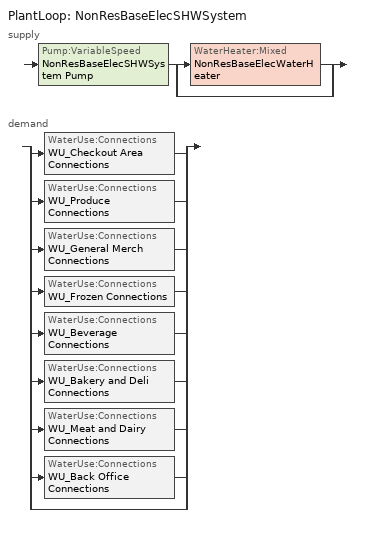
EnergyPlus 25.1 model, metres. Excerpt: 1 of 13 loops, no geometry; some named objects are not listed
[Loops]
PlantLoop 'NonResBaseElecSHWSystem'
 supply: Pump:VariableSpeed 'NonResBaseElecSHWSystem Pump' > split
  | WaterHeater:Mixed 'NonResBaseElecWaterHeater'
  | bypass
 demand: split
  | WaterUse:Connections 'WU_Checkout Area Connections'
  | WaterUse:Connections 'WU_Produce Connections'
  | WaterUse:Connections 'WU_General Merch Connections'
  | WaterUse:Connections 'WU_Frozen Connections'
  | WaterUse:Connections 'WU_Beverage Connections'
  | WaterUse:Connections 'WU_Bakery and Deli Connections'
  | WaterUse:Connections 'WU_Meat and Dairy Connections'
  | WaterUse:Connections 'WU_Back Office Connections'
  | bypass
[Sizing:Plant]
NonResBaseElecSHWSystem: Loop Type=Heating; Design Loop Exit Temperature {C}=57.2222; Loop Design Temperature Difference {deltaC}=44.4444; Sizing Option=NonCoincident; Zone Timesteps in Averaging Window=1
[Pump:VariableSpeed]
NonResBaseElecSHWSystem Pump: Design Maximum Flow Rate {m3/s}=Autosize; Design Pump Head {Pa}=179352; Design Power Consumption {W}=Autosize; Motor Efficiency=0.9; Fraction of Motor Inefficiencies to Fluid Stream=0; Coefficient 1 of the Part Load Performance Curve=0; Coefficient 2 of the Part Load Performance Curve=1; Coefficient 3 of the Part Load Performance Curve=0; Coefficient 4 of the Part Load Performance Curve=0; Design Minimum Flow Rate {m3/s}=0; Pump Control Type=Continuous; Design Power Sizing Method=PowerPerFlowPerPressure; Design Electric Power per Unit Flow Rate {W/(m3/s)}=348701.1; Design Shaft Power per Unit Flow Rate per Unit Head {W/((m3/s)-Pa)}=1.28205; Design Minimum Flow Rate Fraction=0
[WaterHeater:Mixed]
NonResBaseElecWaterHeater: Tank Volume {m3}=0.197735; Setpoint Temperature Schedule=SHWSystemSetpointTemp135; Deadband Temperature Difference {deltaC}=2; Maximum Temperature Limit {C}=82; Heater Control Type=Cycle; Heater Maximum Capacity {W}=15225; Heater Minimum Capacity {W}=0; Heater Ignition Minimum Flow Rate {m3/s}=0; Heater Ignition Delay {s}=0; Heater Fuel Type=Electricity; Heater Thermal Efficiency=1; Off Cycle Parasitic Fuel Consumption Rate {W}=0; Off Cycle Parasitic Heat Fraction to Tank=0; On Cycle Parasitic Fuel Consumption Rate {W}=0; On Cycle Parasitic Heat Fraction to Tank=0; Ambient Temperature Indicator=Schedule; Ambient Temperature Schedule=WaterHeaterAmbientTemp; Off Cycle Loss Coefficient to Ambient Temperature {W/K}=1.87734; Off Cycle Loss Fraction to Zone=1; On Cycle Loss Coefficient to Ambient Temperature {W/K}=1.87734; On Cycle Loss Fraction to Zone=1; Use Side Effectiveness=1; Source Side Effectiveness=1; Use Side Design Flow Rate {m3/s}=autosize; Source Side Design Flow Rate {m3/s}=autosize; Indirect Water Heating Recovery Time {hr}=1.5; Source Side Flow Control Mode=IndirectHeatPrimarySetpoint
[PlantLoop]
NonResBaseElecSHWSystem: Fluid Type=Water; Plant Equipment Operation Scheme=NonResBaseElecSHWSystem Operation Schemes; Maximum Loop Temperature {C}=100; Minimum Loop Temperature {C}=0; Maximum Loop Flow Rate {m3/s}=Autosize; Minimum Loop Flow Rate {m3/s}=0; Plant Loop Volume {m3}=Autocalculate; Load Distribution Scheme=Optimal; Plant Loop Demand Calculation Scheme=SingleSetpoint; Common Pipe Simulation=None; Pressure Simulation Type=None; Loop Circulation Time {minutes}=2
[PlantEquipmentList]
NonResBaseElecSHWSystem Equipment List: NonResBaseElecWaterHeater
[PlantEquipmentOperation:HeatingLoad]
NonResBaseElecSHWSystem Heating Operation Scheme: Load Range 1 Lower Limit {W}=0; Load Range 1 Upper Limit {W}=1000000000; Range 1 Equipment List=NonResBaseElecSHWSystem Equipment List
[PlantEquipmentOperationSchemes]
NonResBaseElecSHWSystem Operation Schemes: Control Scheme 1=NonResBaseElecSHWSystem Heating Operation Scheme; Control Scheme 1 Schedule=Always On Discrete
[SetpointManager:Scheduled]
NonResBaseElecSHWSystem SPM Scheduled: Control Variable=Temperature; Schedule=TargetSHWTemp135; Setpoint Node or NodeList=NonResBaseElecSHWSystem Supply Mixer Outlet Node
[WaterUse:Equipment] Flow Rate Fraction Schedule=RetailGroceryRetailServiceHotWater; Target Temperature Schedule=TargetSHWTemp135
Name | Peak Flow Rate {m3/s} | Zone
WU_Checkout Area | 3.2176e-05 | Checkout_Area
WU_Produce | 1.41574e-05 | Produce
WU_General Merch | 2.47755e-05 | General_Merch
WU_Frozen | 2.12362e-05 | Frozen
WU_Beverage | 1.41574e-05 | Beverage
WU_Bakery and Deli | 1.41574e-05 | Bakery_and_Deli
WU_Meat and Dairy | 1.6088e-05 | Meat_and_Dairy
WU_Back Office | 5.67812e-07 | Back_Office
[WaterUse:Connections] Drain Water Heat Exchanger Type=None; Drain Water Heat Exchanger Destination=Plant
Name | Water Use Equipment 1
WU_Checkout Area Connections | WU_Checkout Area
WU_Produce Connections | WU_Produce
WU_General Merch Connections | WU_General Merch
WU_Frozen Connections | WU_Frozen
WU_Beverage Connections | WU_Beverage
WU_Bakery and Deli Connections | WU_Bakery and Deli
WU_Meat and Dairy Connections | WU_Meat and Dairy
WU_Back Office Connections | WU_Back Office
[Schedule:Constant]
Always On Discrete: On Off Limits, 1
[Schedule:Day:Hourly]
WaterHeaterAmbientTempDaily: Temperature, 20, 20, 20, 20, 20, 20, 20, 20, 20, 20, 20, 20, 20, 20, 20, 20, 20, 20, 20, 20, 20, 20, 20, 20
SHWSystemSetpointTemp135Daily; TargetSHWTemp135Daily: Temperature, 57.2, 57.2, 57.2, 57.2, 57.2, 57.2, 57.2, 57.2, 57.2, 57.2, 57.2, 57.2, 57.2, 57.2, 57.2, 57.2, 57.2, 57.2, 57.2, 57.2, 57.2, 57.2, 57.2, 57.2
RetailGroceryRetailServiceHotWaterWD: Fraction, 0.04, 0.05, 0.05, 0.04, 0.04, 0.04, 0.04, 0.15, 0.23, 0.32, 0.41, 0.57, 0.62, 0.61, 0.5, 0.45, 0.46, 0.47, 0.42, 0.34, 0.33, 0.23, 0.13, 0.08
RetailGroceryRetailServiceHotWaterSat: Fraction, 0.11, 0.1, 0.08, 0.06, 0.06, 0.06, 0.07, 0.2, 0.24, 0.27, 0.42, 0.54, 0.59, 0.6, 0.49, 0.48, 0.47, 0.46, 0.44, 0.36, 0.29, 0.22, 0.16, 0.13
RetailGroceryRetailServiceHotWaterSun: Fraction, 0.07, 0.07, 0.07, 0.06, 0.06, 0.06, 0.07, 0.1, 0.12, 0.14, 0.29, 0.31, 0.36, 0.36, 0.34, 0.35, 0.37, 0.34, 0.25, 0.27, 0.21, 0.16, 0.1, 0.06
[Schedule:Week:Daily]
WaterHeaterAmbientTempWk: WaterHeaterAmbientTempDaily, WaterHeaterAmbientTempDaily, WaterHeaterAmbientTempDaily, WaterHeaterAmbientTempDaily, WaterHeaterAmbientTempDaily, WaterHeaterAmbientTempDaily, WaterHeaterAmbientTempDaily, WaterHeaterAmbientTempDaily, WaterHeaterAmbientTempDaily, WaterHeaterAmbientTempDaily, WaterHeaterAmbientTempDaily, WaterHeaterAmbientTempDaily
SHWSystemSetpointTemp135Wk: SHWSystemSetpointTemp135Daily, SHWSystemSetpointTemp135Daily, SHWSystemSetpointTemp135Daily, SHWSystemSetpointTemp135Daily, SHWSystemSetpointTemp135Daily, SHWSystemSetpointTemp135Daily, SHWSystemSetpointTemp135Daily, SHWSystemSetpointTemp135Daily, SHWSystemSetpointTemp135Daily, SHWSystemSetpointTemp135Daily, SHWSystemSetpointTemp135Daily, SHWSystemSetpointTemp135Daily
TargetSHWTemp135Wk: TargetSHWTemp135Daily, TargetSHWTemp135Daily, TargetSHWTemp135Daily, TargetSHWTemp135Daily, TargetSHWTemp135Daily, TargetSHWTemp135Daily, TargetSHWTemp135Daily, TargetSHWTemp135Daily, TargetSHWTemp135Daily, TargetSHWTemp135Daily, TargetSHWTemp135Daily, TargetSHWTemp135Daily
RetailGroceryRetailServiceHotWaterWk: RetailGroceryRetailServiceHotWaterSun, RetailGroceryRetailServiceHotWaterWD, RetailGroceryRetailServiceHotWaterWD, RetailGroceryRetailServiceHotWaterWD, RetailGroceryRetailServiceHotWaterWD, RetailGroceryRetailServiceHotWaterWD, RetailGroceryRetailServiceHotWaterSat, RetailGroceryRetailServiceHotWaterSun, RetailGroceryRetailServiceHotWaterWD, RetailGroceryRetailServiceHotWaterWD, RetailGroceryRetailServiceHotWaterSun, RetailGroceryRetailServiceHotWaterSun
[Schedule:Year]
WaterHeaterAmbientTemp: Temperature, WaterHeaterAmbientTempWk, 1, 1, 12, 31
SHWSystemSetpointTemp135: Temperature, SHWSystemSetpointTemp135Wk, 1, 1, 12, 31
TargetSHWTemp135: Temperature, TargetSHWTemp135Wk, 1, 1, 12, 31
RetailGroceryRetailServiceHotWater: Fraction, RetailGroceryRetailServiceHotWaterWk, 1, 1, 12, 31
